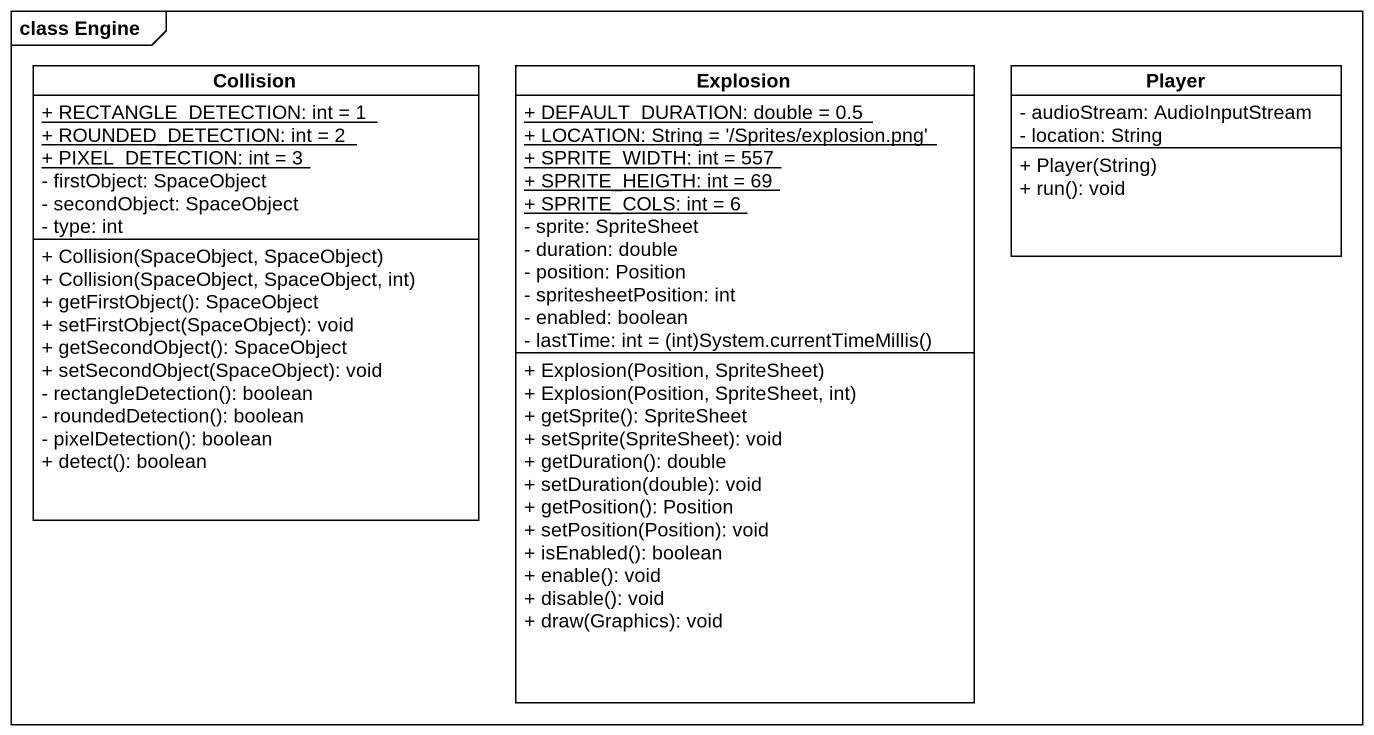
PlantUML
@startuml
mainframe class Engine
hide circle
hide empty members
skinparam classAttributeIconSize 0
class Collision {
  {static} + RECTANGLE_DETECTION: int = 1
  {static} + ROUNDED_DETECTION: int = 2
  {static} + PIXEL_DETECTION: int = 3
  - firstObject: SpaceObject
  - secondObject: SpaceObject
  - type: int
  + Collision(SpaceObject, SpaceObject)
  + Collision(SpaceObject, SpaceObject, int)
  + getFirstObject(): SpaceObject
  + setFirstObject(SpaceObject): void
  + getSecondObject(): SpaceObject
  + setSecondObject(SpaceObject): void
  - rectangleDetection(): boolean
  - roundedDetection(): boolean
  - pixelDetection(): boolean
  + detect(): boolean
}
class Explosion {
  {static} + DEFAULT_DURATION: double = 0.5
  {static} + LOCATION: String = '/Sprites/explosion.png'
  {static} + SPRITE_WIDTH: int = 557
  {static} + SPRITE_HEIGTH: int = 69
  {static} + SPRITE_COLS: int = 6
  - sprite: SpriteSheet
  - duration: double
  - position: Position
  - spritesheetPosition: int
  - enabled: boolean
  {field} - lastTime: int = (int)System.currentTimeMillis()
  + Explosion(Position, SpriteSheet)
  + Explosion(Position, SpriteSheet, int)
  + getSprite(): SpriteSheet
  + setSprite(SpriteSheet): void
  + getDuration(): double
  + setDuration(double): void
  + getPosition(): Position
  + setPosition(Position): void
  + isEnabled(): boolean
  + enable(): void
  + disable(): void
  + draw(Graphics): void
}
class Player {
  - audioStream: AudioInputStream
  - location: String
  + Player(String)
  + run(): void
}
@enduml
